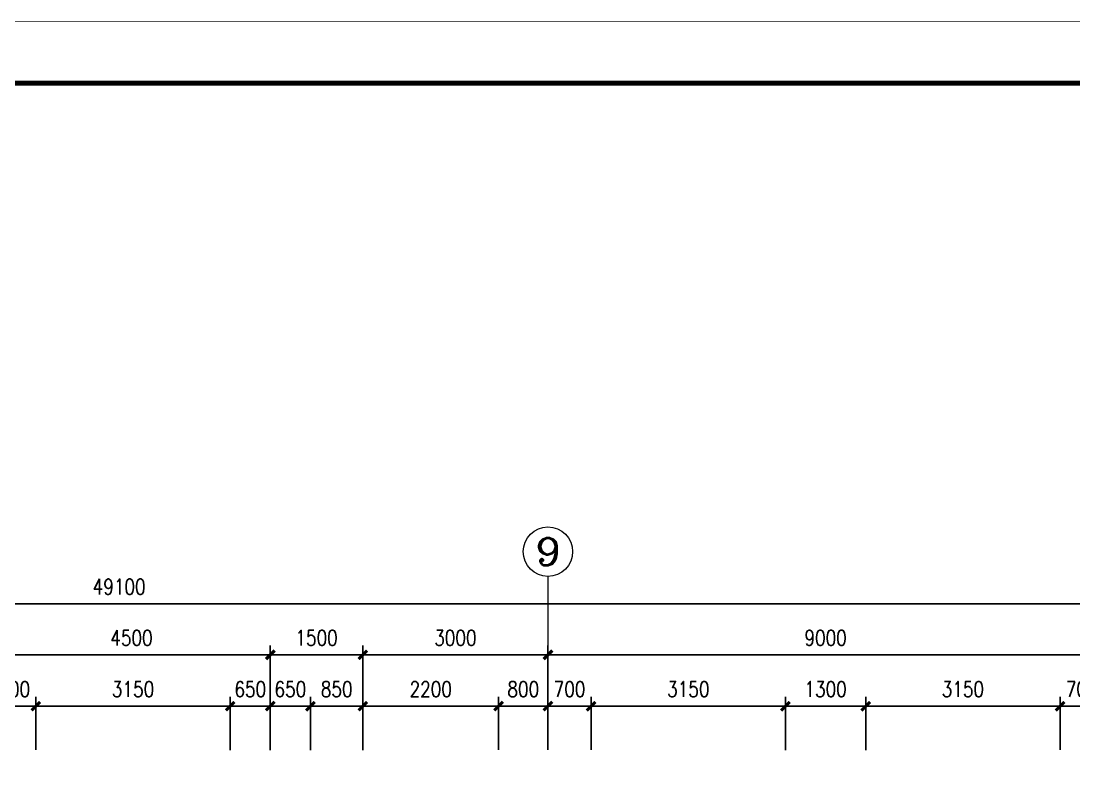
# Model space of a CAD drawing. Extents: x -357449 to -117302, y 127569 to 244935.
# Drawn here: x -150607 to -133542, y 232579 to 244935 of the extents above; entities that cross this region are included whole.
import ezdxf
from ezdxf.enums import TextEntityAlignment as Align

# ---------------------------------------------------------------- set-up
doc = ezdxf.new("R2010")
doc.units = 0
doc.header["$MEASUREMENT"] = 0
doc.layers.get('0').update_dxf_attribs({"linetype": 'CONTINUOUS'})
doc.layers.get('DEFPOINTS').update_dxf_attribs({"linetype": 'CONTINUOUS'})
doc.layers.add('AXIS', color=3, linetype='CONTINUOUS', lineweight=9)
doc.layers.add('WINDOW', color=4, linetype='CONTINUOUS')
doc.styles.add('COMPLEX', font='COMPLEX.shx')
doc.styles.add('DIM_FONT', font='SIMPLEX.shx', dxfattribs={"width": 0.8})
doc.dimstyles.new('DIMN-200', dxfattribs={"dimtxt": 300, "dimasz": 1, "dimexe": 250, "dimexo": 0, "dimgap": 150, "dimtad": 1, "dimdec": 0, "dimdsep": 46, "dimtxsty": 'DIM_FONT', "dimblk": '_DIMX', "dimcen": 2.5, "dimclrd": 256, "dimclre": 256, "dimclrt": 4, "dimadec": 0, "dimazin": 0, "dimtfac": 1, "dimtdec": 0, "dimtix": 1, "dimtmove": 2, "dimatfit": 3, "dimldrblk": '_DIMX', "dimfxl": 0, "dimtolj": 1, "dimtzin": 0, "dimarcsym": 0})
doc.dimstyles.get("Standard").update_dxf_attribs({"dimtxt": 375, "dimasz": 1, "dimexe": 150, "dimexo": 0, "dimgap": 200, "dimtad": 1, "dimdec": 0, "dimzin": 0, "dimdsep": 46, "dimtxsty": 'DIM_FONT', "dimblk1": '_DIMX', "dimblk2": '_DIMX', "dimsah": 1, "dimcen": 200, "dimclrd": 256, "dimclre": 256, "dimclrt": 4, "dimadec": 0, "dimazin": 0, "dimtfac": 1, "dimtdec": 0, "dimtix": 1, "dimtmove": 2, "dimatfit": 3, "dimldrblk": '_DIMX', "dimfxl": 0, "dimtolj": 1, "dimtzin": 0, "dimarcsym": 0})

# ---------------------------------------------------------------- blocks, each defined once
blk = doc.blocks.new('_DIMX')
blk.add_line((-150, 0), (150, 0))
at = {"const_width": 50}
blk.add_lwpolyline([(-70, -70), (70, 70)], dxfattribs=at)
blk = doc.blocks.new('*D1658')
at = {"layer": 'AXIS', "lineweight": -2}
for p, q in [((-141367, 233132), (-141367, 233988)), ((-138217, 233132), (-138217, 233988)), ((-138218, 233838), (-141366, 233838))]:
    blk.add_line(p, q, dxfattribs=at)
at = {"layer": 'DEFPOINTS', "color": 0}
for p in [(-141367, 233838), (-141367, 233132), (-138217, 233132)]:
    blk.add_point(p, dxfattribs=at)
at = {"layer": 'AXIS', "lineweight": -2, "rotation": 180}
blk.add_blockref('_DIMX', (-141367, 233838), dxfattribs=at)
at = {"layer": 'AXIS', "lineweight": -2}
blk.add_blockref('_DIMX', (-138217, 233838), dxfattribs=at)
at = {"layer": 'AXIS', "color": 4, "insert": (-139792, 234113), "char_height": 250, "attachment_point": 5, "style": 'DIM_FONT'}
blk.add_mtext('\\A1;3150', dxfattribs=at)
blk = doc.blocks.new('*D580')
at = {"layer": 'AXIS', "lineweight": -2}
for p, q in [((-173567, 233132), (-173567, 235648)), ((-173566, 235498), (-124468, 235498)), ((-124467, 233128), (-124467, 235648))]:
    blk.add_line(p, q, dxfattribs=at)
at = {"layer": 'DEFPOINTS', "color": 0}
for p in [(-124467, 235498), (-173567, 233132), (-124467, 233128)]:
    blk.add_point(p, dxfattribs=at)
at = {"layer": 'AXIS', "lineweight": -2, "rotation": 180}
blk.add_blockref('_DIMX', (-173567, 235498), dxfattribs=at)
at = {"layer": 'AXIS', "lineweight": -2}
blk.add_blockref('_DIMX', (-124467, 235498), dxfattribs=at)
at = {"layer": 'AXIS', "color": 4, "insert": (-149017, 235773), "char_height": 250, "attachment_point": 5, "style": 'DIM_FONT'}
blk.add_mtext('\\A1;49100', dxfattribs=at)
blk = doc.blocks.new('*D1654')
at = {"layer": 'AXIS', "lineweight": -2}
for p, q in [((-150367, 233132), (-150367, 233988)), ((-147217, 233132), (-147217, 233988)), ((-147218, 233838), (-150366, 233838))]:
    blk.add_line(p, q, dxfattribs=at)
at = {"layer": 'DEFPOINTS', "color": 0}
for p in [(-150367, 233838), (-150367, 233132), (-147217, 233132)]:
    blk.add_point(p, dxfattribs=at)
at = {"layer": 'AXIS', "lineweight": -2, "rotation": 180}
blk.add_blockref('_DIMX', (-150367, 233838), dxfattribs=at)
at = {"layer": 'AXIS', "lineweight": -2}
blk.add_blockref('_DIMX', (-147217, 233838), dxfattribs=at)
at = {"layer": 'AXIS', "color": 4, "insert": (-148792, 234113), "char_height": 250, "attachment_point": 5, "style": 'DIM_FONT'}
blk.add_mtext('\\A1;3150', dxfattribs=at)
blk = doc.blocks.new('*D1656')
at = {"layer": 'AXIS', "lineweight": -2}
for p, q in [((-151067, 233132), (-151067, 233988)), ((-150367, 233132), (-150367, 233988)), ((-151068, 233838), (-151069, 233838)), ((-150367, 233838), (-151067, 233838)), ((-150366, 233838), (-150365, 233838))]:
    blk.add_line(p, q, dxfattribs=at)
at = {"layer": 'DEFPOINTS', "color": 0}
for p in [(-151067, 233838), (-151067, 233132), (-150367, 233132)]:
    blk.add_point(p, dxfattribs=at)
at = {"layer": 'AXIS', "lineweight": -2}
blk.add_blockref('_DIMX', (-151067, 233838), dxfattribs=at)
at = {"layer": 'AXIS', "lineweight": -2, "rotation": 180}
blk.add_blockref('_DIMX', (-150367, 233838), dxfattribs=at)
at = {"layer": 'AXIS', "color": 4, "insert": (-150717, 234113), "char_height": 250, "attachment_point": 5, "style": 'DIM_FONT'}
blk.add_mtext('\\A1;700', dxfattribs=at)
blk = doc.blocks.new('*D739')
at = {"layer": 'AXIS', "lineweight": -2}
for p, q in [((-147217, 233128), (-147217, 233988)), ((-146567, 233128), (-146567, 233988)), ((-147218, 233838), (-147219, 233838)), ((-147217, 233838), (-146567, 233838)), ((-146566, 233838), (-146565, 233838))]:
    blk.add_line(p, q, dxfattribs=at)
at = {"layer": 'DEFPOINTS', "color": 0}
for p in [(-146567, 233838), (-147217, 233128), (-146567, 233128)]:
    blk.add_point(p, dxfattribs=at)
at = {"layer": 'AXIS', "lineweight": -2}
blk.add_blockref('_DIMX', (-147217, 233838), dxfattribs=at)
at = {"layer": 'AXIS', "lineweight": -2, "rotation": 180}
blk.add_blockref('_DIMX', (-146567, 233838), dxfattribs=at)
at = {"layer": 'AXIS', "color": 4, "insert": (-146892, 234113), "char_height": 250, "attachment_point": 5, "style": 'DIM_FONT'}
blk.add_mtext('\\A1;650', dxfattribs=at)
blk = doc.blocks.new('*D1657')
at = {"layer": 'AXIS', "lineweight": -2}
for p, q in [((-142067, 233132), (-142067, 233988)), ((-141367, 233132), (-141367, 233988)), ((-142068, 233838), (-142069, 233838)), ((-141367, 233838), (-142067, 233838)), ((-141366, 233838), (-141365, 233838))]:
    blk.add_line(p, q, dxfattribs=at)
at = {"layer": 'DEFPOINTS', "color": 0}
for p in [(-142067, 233838), (-142067, 233132), (-141367, 233132)]:
    blk.add_point(p, dxfattribs=at)
at = {"layer": 'AXIS', "lineweight": -2}
blk.add_blockref('_DIMX', (-142067, 233838), dxfattribs=at)
at = {"layer": 'AXIS', "lineweight": -2, "rotation": 180}
blk.add_blockref('_DIMX', (-141367, 233838), dxfattribs=at)
at = {"layer": 'AXIS', "color": 4, "insert": (-141717, 234113), "char_height": 250, "attachment_point": 5, "style": 'DIM_FONT'}
blk.add_mtext('\\A1;700', dxfattribs=at)
blk = doc.blocks.new('*D1353')
at = {"layer": 'AXIS', "lineweight": -2}
for p, q in [((-142867, 233132), (-142867, 233988)), ((-142067, 233132), (-142067, 233988)), ((-142868, 233838), (-142869, 233838)), ((-142867, 233838), (-142067, 233838)), ((-142066, 233838), (-142065, 233838))]:
    blk.add_line(p, q, dxfattribs=at)
at = {"layer": 'DEFPOINTS', "color": 0}
for p in [(-142067, 233838), (-142867, 233132), (-142067, 233132)]:
    blk.add_point(p, dxfattribs=at)
at = {"layer": 'AXIS', "lineweight": -2}
blk.add_blockref('_DIMX', (-142867, 233838), dxfattribs=at)
at = {"layer": 'AXIS', "lineweight": -2, "rotation": 180}
blk.add_blockref('_DIMX', (-142067, 233838), dxfattribs=at)
at = {"layer": 'AXIS', "color": 4, "insert": (-142467, 234113), "char_height": 250, "attachment_point": 5, "style": 'DIM_FONT'}
blk.add_mtext('\\A1;800', dxfattribs=at)
blk = doc.blocks.new('*D1552')
at = {"layer": 'AXIS', "lineweight": -2}
for p, q in [((-138217, 233128), (-138217, 233988)), ((-136917, 233128), (-136917, 233988)), ((-138216, 233838), (-136918, 233838))]:
    blk.add_line(p, q, dxfattribs=at)
at = {"layer": 'DEFPOINTS', "color": 0}
for p in [(-136917, 233838), (-138217, 233128), (-136917, 233128)]:
    blk.add_point(p, dxfattribs=at)
at = {"layer": 'AXIS', "lineweight": -2, "rotation": 180}
blk.add_blockref('_DIMX', (-138217, 233838), dxfattribs=at)
at = {"layer": 'AXIS', "lineweight": -2}
blk.add_blockref('_DIMX', (-136917, 233838), dxfattribs=at)
at = {"layer": 'AXIS', "color": 4, "insert": (-137567, 234113), "char_height": 250, "attachment_point": 5, "style": 'DIM_FONT'}
blk.add_mtext('\\A1;1300', dxfattribs=at)
blk = doc.blocks.new('*D1672')
at = {"layer": 'AXIS', "lineweight": -2}
for p, q in [((-133767, 233132), (-133767, 233988)), ((-133067, 233132), (-133067, 233988)), ((-133768, 233838), (-133769, 233838)), ((-133767, 233838), (-133067, 233838)), ((-133066, 233838), (-133065, 233838))]:
    blk.add_line(p, q, dxfattribs=at)
at = {"layer": 'DEFPOINTS', "color": 0}
for p in [(-133067, 233838), (-133767, 233132), (-133067, 233132)]:
    blk.add_point(p, dxfattribs=at)
at = {"layer": 'AXIS', "lineweight": -2}
blk.add_blockref('_DIMX', (-133767, 233838), dxfattribs=at)
at = {"layer": 'AXIS', "lineweight": -2, "rotation": 180}
blk.add_blockref('_DIMX', (-133067, 233838), dxfattribs=at)
at = {"layer": 'AXIS', "color": 4, "insert": (-133417, 234113), "char_height": 250, "attachment_point": 5, "style": 'DIM_FONT'}
blk.add_mtext('\\A1;700', dxfattribs=at)
blk = doc.blocks.new('*D736')
at = {"layer": 'DEFPOINTS', "color": 0}
for p in [(-145067, 234669), (-145067, 233132), (-142067, 233132)]:
    blk.add_point(p, dxfattribs=at)
at = {"layer": 'WINDOW', "lineweight": -2}
for p, q in [((-145067, 233132), (-145067, 234819)), ((-142067, 233132), (-142067, 234819)), ((-142068, 234669), (-145066, 234669))]:
    blk.add_line(p, q, dxfattribs=at)
at = {"layer": 'WINDOW', "lineweight": -2, "rotation": 180}
blk.add_blockref('_DIMX', (-145067, 234669), dxfattribs=at)
at = {"layer": 'WINDOW', "lineweight": -2}
blk.add_blockref('_DIMX', (-142067, 234669), dxfattribs=at)
at = {"layer": 'WINDOW', "color": 4, "insert": (-143567, 234944), "char_height": 250, "attachment_point": 5, "style": 'DIM_FONT'}
blk.add_mtext('\\A1;3000', dxfattribs=at)
blk = doc.blocks.new('*D737')
at = {"layer": 'DEFPOINTS', "color": 0}
for p in [(-146567, 234669), (-146567, 233128), (-145067, 233128)]:
    blk.add_point(p, dxfattribs=at)
at = {"layer": 'WINDOW', "lineweight": -2}
for p, q in [((-146567, 233128), (-146567, 234819)), ((-145067, 233128), (-145067, 234819)), ((-145068, 234669), (-146566, 234669))]:
    blk.add_line(p, q, dxfattribs=at)
at = {"layer": 'WINDOW', "lineweight": -2, "rotation": 180}
blk.add_blockref('_DIMX', (-146567, 234669), dxfattribs=at)
at = {"layer": 'WINDOW', "lineweight": -2}
blk.add_blockref('_DIMX', (-145067, 234669), dxfattribs=at)
at = {"layer": 'WINDOW', "color": 4, "insert": (-145817, 234944), "char_height": 250, "attachment_point": 5, "style": 'DIM_FONT'}
blk.add_mtext('\\A1;1500', dxfattribs=at)
blk = doc.blocks.new('*D738')
at = {"layer": 'DEFPOINTS', "color": 0}
for p in [(-146567, 233838), (-146567, 233128), (-145917, 233128)]:
    blk.add_point(p, dxfattribs=at)
at = {"layer": 'WINDOW', "lineweight": -2}
for p, q in [((-146567, 233128), (-146567, 233988)), ((-145917, 233128), (-145917, 233988)), ((-146568, 233838), (-146569, 233838)), ((-145917, 233838), (-146567, 233838)), ((-145916, 233838), (-145915, 233838))]:
    blk.add_line(p, q, dxfattribs=at)
blk.add_blockref('_DIMX', (-146567, 233838), dxfattribs=at)
at = {"layer": 'WINDOW', "lineweight": -2, "rotation": 180}
blk.add_blockref('_DIMX', (-145917, 233838), dxfattribs=at)
at = {"layer": 'WINDOW', "color": 4, "insert": (-146242, 234113), "char_height": 250, "attachment_point": 5, "style": 'DIM_FONT'}
blk.add_mtext('\\A1;650', dxfattribs=at)

msp = doc.modelspace()

# ---------------------------------------------------------------- linework, layer by layer
for points, const_width in [([(-117306.21, 160831.03), (-236206.21, 160831.03), (-236206.21, 244931.03), (-117306.21, 244931.03)], 8), ([(-118306.21, 243931.03), (-118306.21, 161831.03), (-233706.21, 161831.03), (-233706.21, 243931.03)], 80)]:
    msp.add_lwpolyline(points, close=True, dxfattribs=dict(const_width=const_width))
at = {"layer": 'AXIS'}
msp.add_line((-142066.67, 235940.71), (-142066.67, 233128.47), dxfattribs=at)
msp.add_circle((-142066.67, 236340.71), 400, dxfattribs=at)

# ---------------------------------------------------------------- texts
at = {"layer": 'AXIS', "style": 'COMPLEX', "width": 1.339286}
msp.add_attdef('9', text='', height=448, dxfattribs=at).set_placement((-142266.67, 236116.71), (-141866.67, 236116.71), align=Align.FIT)

# ---------------------------------------------------------------- dimensions: what is measured, and where the dimension line sits
at = {"layer": 'AXIS'}
for base, p1, p2, dimstyle, override, picture, middle in [((-124466.67, 235498.18), (-173566.67, 233131.69), (-124466.67, 233128.47), 'Standard', {"dimtxt": 250, "dimgap": 150, "dimblk": '_DIMX'}, '*D580', (-149016.67, 235773.18)), ((-146566.67, 233837.74), (-147216.67, 233128.47), (-146566.67, 233128.47), 'DIMN-200', {"dimtxt": 250, "dimexe": 150, "dimzin": 0, "dimblk1": '_DIMX', "dimblk2": '_DIMX', "dimsah": 1, "dimcen": 200}, '*D739', (-146891.67, 234112.74)), ((-136916.67, 233837.74), (-138216.67, 233128.47), (-136916.67, 233128.47), 'DIMN-200', {"dimtxt": 250, "dimexe": 150, "dimzin": 0, "dimblk1": '_DIMX', "dimblk2": '_DIMX', "dimsah": 1, "dimcen": 200}, '*D1552', (-137566.67, 234112.74))]:
    dim = msp.add_linear_dim(base=base, p1=p1, p2=p2, angle=180, dimstyle=dimstyle, override=override, dxfattribs=at)
    dim.commit()
    dim.dimension.update_dxf_attribs({"geometry": picture, "text_midpoint": middle})
for base, p1, p2, dimstyle, override in [((-146566.67, 234668.88), (-151066.67, 233128.47), (-146566.67, 233128.47), 'DIMN-200', {"dimtxt": 250, "dimexe": 150, "dimzin": 0, "dimblk1": '_DIMX', "dimblk2": '_DIMX', "dimsah": 1, "dimcen": 200}), ((-133066.67, 234668.88), (-142066.67, 233128.47), (-133066.67, 233128.47), 'DIMN-200', {"dimtxt": 250, "dimexe": 150, "dimzin": 0, "dimblk1": '_DIMX', "dimblk2": '_DIMX', "dimsah": 1, "dimcen": 200}), ((-145066.67, 233837.74), (-145916.67, 233128.47), (-145066.67, 233128.47), 'Standard', {"dimtxt": 250, "dimgap": 150, "dimblk": '_DIMX'})]:
    msp.add_linear_dim(base=base, p1=p1, p2=p2, dimstyle=dimstyle, override=override, dxfattribs=at).render()
for p1, p2, distance, picture, middle in [((-150366.67, 233131.69), (-151066.67, 233131.69), -706.05, '*D1656', (-150716.67, 234112.74)), ((-147216.67, 233131.69), (-150366.67, 233131.69), -706.05, '*D1654', (-148791.67, 234112.74)), ((-142866.67, 233131.69), (-142066.67, 233131.69), 706.05, '*D1353', (-142466.67, 234112.74)), ((-141366.67, 233131.69), (-142066.67, 233131.69), -706.05, '*D1657', (-141716.67, 234112.74)), ((-138216.67, 233131.69), (-141366.67, 233131.69), -706.05, '*D1658', (-139791.67, 234112.74)), ((-133766.67, 233131.69), (-133066.67, 233131.69), 706.05, '*D1672', (-133416.67, 234112.74))]:
    dim = msp.add_aligned_dim(p1=p1, p2=p2, distance=distance, dimstyle='DIMN-200', override={"dimtxt": 250, "dimexe": 150, "dimzin": 0, "dimblk1": '_DIMX', "dimblk2": '_DIMX', "dimsah": 1, "dimcen": 200}, dxfattribs=at)
    dim.commit()
    dim.dimension.update_dxf_attribs({"geometry": picture, "text_midpoint": middle})
msp.add_aligned_dim(p1=(-136916.67, 233131.69), p2=(-133766.67, 233131.69), distance=706.05, dimstyle='DIMN-200', override={"dimtxt": 250, "dimexe": 150, "dimzin": 0, "dimblk1": '_DIMX', "dimblk2": '_DIMX', "dimsah": 1, "dimcen": 200}, dxfattribs=at).render()
at = {"layer": 'WINDOW'}
for base, p1, p2, picture, middle in [((-146566.67, 234668.88), (-145066.67, 233128.47), (-146566.67, 233128.47), '*D737', (-145816.67, 234943.88)), ((-145066.67, 234668.88), (-142066.67, 233131.69), (-145066.67, 233131.69), '*D736', (-143566.67, 234943.88)), ((-146566.67, 233837.74), (-145916.67, 233128.47), (-146566.67, 233128.47), '*D738', (-146241.67, 234112.74))]:
    dim = msp.add_linear_dim(base=base, p1=p1, p2=p2, dimstyle='Standard', override={"dimtxt": 250, "dimgap": 150, "dimblk": '_DIMX'}, dxfattribs=at)
    dim.commit()
    dim.dimension.update_dxf_attribs({"geometry": picture, "text_midpoint": middle})
msp.add_linear_dim(base=(-142866.67, 233837.74), p1=(-145066.67, 233128.47), p2=(-142866.67, 233131.69), dimstyle='Standard', override={"dimtxt": 250, "dimgap": 150, "dimblk": '_DIMX'}, dxfattribs=at).render()

doc.saveas('drawing.dxf')
